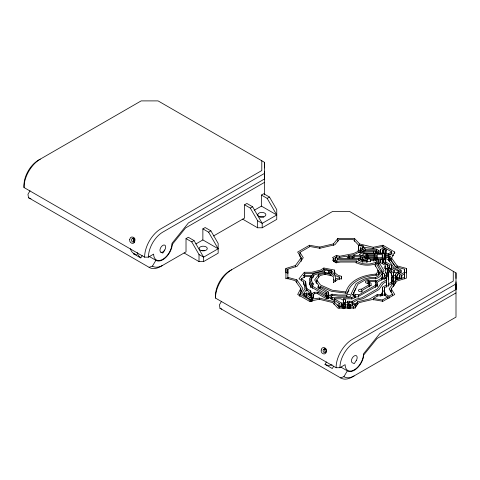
<?xml version="1.0" encoding="UTF-8"?>
<svg xmlns="http://www.w3.org/2000/svg" width="480" height="480" viewBox="0 0 480 480"><rect width="100%" height="100%" fill="white"/><g stroke="black" fill="none" stroke-linecap="round" stroke-linejoin="round"><path stroke-width="0.72" d="M261.792 160.776L261.792 170.538L160.914 228.78A23.016 13.29 -60 0 0 144.63 257.172L24 187.524L24 185.292A20.31 11.724 -60 0 1 38.37 160.236L141.162 100.896L158.064 100.896L264.504 162.336L264.522 167.916M144.63 257.172L148.458 257.148L153.63 254.1A12.996 7.506 -60 0 0 162.894 259.248A12.996 7.506 -60 0 0 172.008 243.312L188.418 222.912L264.522 178.974L264.504 162.336M394.722 253.53L394.722 252.054L382.926 245.25L373.212 247.29L359.658 243.978L354.522 238.464L337.842 238.464L333.474 243.876L319.83 247.068L309.45 245.262L297.654 252.072L301.188 257.682L295.458 265.506L285.906 268.47L285.906 272.892L287.952 272.256M287.856 278.856L287.856 277.386L296.79 279.792L302.868 288.444L299.886 294.174L299.886 296.388M287.856 273.564L287.856 269.142L296.982 266.31L303.282 257.712L299.91 252.36L310.002 246.534L319.926 248.256L334.914 244.752L339.084 239.592L353.358 239.592L358.266 244.86L363.798 246.21L358.338 245.568L358.752 252.714M295.458 266.982L295.458 265.506M296.79 282.738L296.79 279.792M299.91 256.782L299.91 252.36M285.906 278.1L295.272 280.626L300.804 288.498L300.804 292.92L299.244 295.92M301.188 261.366L301.188 257.682M301.5 280.92L301.5 278.706L305.076 276.642L311.034 276.642L311.034 281.064L309.798 282.708M303.69 284.202L303.69 281.994L299.034 278.754L304.332 272.274L311.718 272.292L320.364 270.144L323.886 268.008L334.416 270.048L334.98 272.946L338.088 275.358L341.37 276.27L341.37 279.216M303.858 295.446L303.858 293.238L306.294 289.932L308.832 291.396L309.438 293.34L309.438 295.554M304.266 277.728L304.266 275.514L311.88 275.514L313.152 273.822L324.594 270.984A2.196 1.266 0 0 1 326.622 270.168A2.196 1.266 0 0 1 328.68 270.96L331.716 270.714L331.716 272.19M304.332 275.22L304.332 272.274M304.818 296.142L304.818 293.934L303.858 293.238M306.498 290.964L305.568 285.96L305.568 281.538L301.5 278.706M306.048 297.03L306.048 294.816L307.17 294.168L309.216 294.804A2.196 1.266 0 0 0 311.43 296.112L311.592 301.206L311.43 296.112M306.36 296.73L306.36 293.04L309.438 293.34M306.894 290.898L306.894 288.684L305.568 281.538M308.916 295.254L308.916 293.04M309.45 246.738L309.45 245.262M309.978 301.476L309.978 300L299.886 294.174M310.026 299.898L310.026 297.69L306.048 294.816M310.26 285.3L309.384 278.838L311.034 276.642M310.518 287.502L310.518 285.288A2.196 1.266 0 0 1 309.282 284.232A2.196 1.266 0 0 1 310.26 283.092M310.56 301.35L310.56 299.88L301.602 293.412L304.968 288.858L303.69 281.994M311.064 296.634L310.644 295.272L310.644 290.85L306.894 288.684M310.644 290.85L311.49 293.58L311.49 298.002A2.196 1.266 0 0 1 311.982 298.044L313.74 297.03M311.88 278.466L311.88 275.514M311.952 301.116L311.952 298.17L313.65 297.186L313.26 295.524A2.196 1.266 0 0 0 313.44 294.372L315.138 293.394L317.088 293.388L325.506 298.248L327.678 298.248L328.698 297.666A2.196 1.266 0 0 0 329.568 297.726L339.864 303.672L339.864 306.618M311.982 298.044L311.982 293.622L314.328 292.272L317.892 292.26L326.316 297.126L327.318 296.868A2.196 1.266 0 0 1 327.228 296.286L310.524 286.65L310.518 285.288M312.702 287.52A2.196 1.266 0 0 0 312.198 287.376L312.198 282.954L311.382 279.006L314.634 274.68L324.828 272.148A2.196 1.266 0 0 0 326.586 272.7L329.604 273.372L330.294 274.26L330.294 275.73M312.318 301.26L311.952 298.17M312.474 288.39L312.468 285.276A2.196 1.266 0 0 0 313.662 284.064A2.196 1.266 0 0 0 312.198 282.954M313.152 277.506L313.152 273.822M313.26 297.732L313.26 295.524M313.44 298.056L313.44 294.372M314.328 293.742L314.328 292.272M316.74 283.638L316.74 279.954L320.046 275.55L325.068 274.302L331.608 275.754L333.552 276.876L333.552 282.678M317.892 293.736L317.892 292.26M318.57 277.638L318.57 274.692L325.026 273.09L330.294 274.26M318.666 288.336L318.666 285.39L314.616 279.948L318.57 274.692M319.302 299.544L319.302 298.068L312.318 299.046M319.83 248.538L319.83 247.068M319.872 288.486L320.232 286.302L331.47 291.306L347.262 293.298C350.982 280.224 365.412 275.754 377.562 275.016L380.496 270.816L375.57 262.56L370.08 263.898A14.112 8.148 0 0 1 359.598 262.71L356.232 260.922L340.236 260.922L336.726 261.474L335.166 260.316A2.196 1.266 0 0 0 337.71 259.656L358.038 259.656L361.884 261.876L367.248 261.792L368.01 261.354A2.196 1.266 0 0 0 370.86 260.61L375.462 260.82L375.462 259.272L373.512 259.272L373.512 260.958M323.886 270.216L323.886 268.008M324.594 272.454L324.594 270.984M325.026 274.566L325.026 273.09M326.184 296.67L326.184 292.248L317.676 287.34L318.666 285.39M326.316 298.596L326.316 297.126M326.25 296.346L326.184 292.248M326.874 298.596L326.874 297.126M327.228 298.5L327.228 296.286M327.318 298.344L327.318 296.868M328.194 298.302L328.116 291.774L319.872 287.016M328.242 298.23L328.116 291.774M328.356 298.296L328.242 295.284M328.68 273.174L328.68 270.96M330.096 298.212L330.096 295.266L331.962 294.186L338.658 295.032L346.758 295.032A2.196 1.266 0 0 1 350.094 294.606A2.196 1.266 0 0 1 350.094 296.58A2.196 1.266 0 0 1 346.758 296.154L338.448 296.154L332.586 295.416L331.476 296.058A2.196 1.266 0 0 1 331.272 297.12L331.272 299.328M331.05 275.436L331.05 272.484L329.148 272.064L332.772 271.692L333.102 273.372L336.81 276.252L339.402 276.972L339.384 279.36M331.476 297.534L331.476 296.058M331.614 272.244L331.614 270.774M331.962 295.662L331.962 294.186M332.256 299.898L332.256 297.684L331.272 297.12M333.474 245.346L333.474 243.876M333.672 261.708L333.672 259.5A2.196 1.266 0 0 1 333.804 258.51L332.436 257.682L336.528 255.324L339.708 256.242L353.388 253.608L356.784 252.042L358.05 250.962L358.752 248.292L358.338 245.568M333.804 261.456L333.804 258.51M334.14 304.638L334.14 301.692L319.302 298.068M334.206 301.026L334.206 298.812L340.854 298.812L343.566 300.378L343.566 302.64L344.298 302.64L344.298 303.024L341.502 303.024L334.206 298.812M334.416 274.47L334.416 270.048M335.166 262.524L335.16 257.7L336.912 256.692L339.564 257.46L345.966 256.224L348.582 257.736L353.046 257.736L354.768 256.74L357.924 256.74L360.63 257.058L360.63 259.266M335.394 260.058L335.16 257.7M335.502 281.532L335.502 276.414L332.97 274.95L331.05 272.484M336.528 257.532L336.528 255.324M336.726 262.944L336.726 261.474M337.71 260.004L337.71 258.534A2.196 1.266 0 0 0 335.394 257.844M337.842 241.41L337.842 238.464M339.048 308.436L339.048 306.96L334.14 301.692M339.708 257.718L339.708 256.242M341.502 306.708L341.502 303.024M341.796 306.36L341.796 304.146L344.298 304.146L344.298 304.542L343.566 304.542L343.566 308.754M342.234 308.436L342.234 306.96L343.566 305.808L341.658 305.808A2.196 1.266 0 0 1 338.094 305.484A2.196 1.266 0 0 1 339.864 303.672M342.222 306.156L342.222 304.68A2.196 1.266 0 0 0 341.796 304.146M343.566 303.324L343.614 298.812L352.536 298.812L355.926 296.856A2.196 1.266 0 0 0 358.746 296.232L377.496 285.732M344.298 308.568L344.298 302.64M344.994 308.436L344.994 306.96L345.516 306.66M345.516 307.062L345.516 299.91L343.614 298.812M345.882 293.442L345.882 291.972C349.902 279.318 364.17 274.944 376.122 274.062L378.414 270.78L374.49 264.21A16.02 9.252 0 0 1 355.332 262.044L340.494 262.044L335.982 262.758L332.502 260.172L333.672 259.5M346.758 296.508L346.758 295.032M347.466 307.062L347.466 301.236L352.176 301.374L355.992 299.166L361.902 297.786L377.28 288.912L381.54 282.816L386.412 280.002L386.358 276.654L385.722 277.02A2.196 1.266 0 0 1 385.548 278.526A2.196 1.266 0 0 1 383.004 278.862L377.496 282.048L377.496 286.47M347.778 308.436L347.466 304.854L345.516 304.854M348.036 258.036L348.036 255.828L354.336 254.616L358.752 252.372L361.188 252.402L364.644 250.41L375.846 250.41L376.998 251.076L376.998 253.092L378.948 253.092L378.948 250.608L376.65 249.282L365.136 249.282L365.052 248.724L362.406 247.194L362.406 249.408M348.684 308.226L348.684 302.64L352.986 302.502L357.096 300.126L363.006 298.74L378.942 289.542L383.196 283.446L386.436 281.58L386.484 287.142M349.416 308.754L349.416 304.542L348.684 304.542L348.684 302.64M349.416 303.444L349.416 301.236M349.392 258.084L349.392 256.608L348.036 255.828M350.34 306.156L350.34 304.68L352.56 303.396L356.196 303.396L357.486 301.8L369.774 298.926L377.112 294.69L380.556 294.69L381.498 294.15A2.196 1.266 0 0 1 382.488 292.644L382.488 295.59M350.538 308.436L350.538 306.966L349.416 306.318L349.416 305.808L351.144 305.808L353.37 304.524L355.29 304.524L355.29 308.208M351.732 299.16L351.732 297.684L354.642 296.004A2.196 1.266 0 0 1 354.582 295.794L351.174 293.826L356.16 283.596L363.732 279.222L369.876 277.542L375.612 277.542L378.36 275.952L381.972 270.786L376.926 262.332L376.926 259.284L378.876 259.284L378.876 262.146L384.054 270.816L382.572 272.934L382.572 277.356L384.456 278.442M352.176 302.85L352.176 301.374M352.236 258.084L352.236 256.608L353.958 255.612L357.78 255.612L360.096 254.91L360.096 257.118M352.56 305.61L352.56 303.396M353.316 308.436L353.316 306.966L355.29 304.524M353.358 295.704L353.358 293.496L357.894 284.184L364.872 280.158L370.314 278.664L376.422 278.664L380.022 276.588L381.78 274.068L382.44 274.446L382.44 278.868M353.958 257.826L353.958 255.612M354.522 241.41L354.522 238.464M354.582 298.002L354.582 295.794M354.642 297.48L354.642 296.004M355.422 297.636L355.422 294.684L353.358 293.496M356.196 306.348L356.196 303.396M356.232 263.13L356.232 260.922M357.486 304.752L357.486 301.8M358.638 297.24L358.638 295.026L375.546 285.264M358.848 260.742L358.848 258.534L337.71 258.534M359.658 245.454L359.658 243.978M359.94 252.732L360.168 250.41L361.89 250.41L361.89 251.886M360.168 252.618L360.168 250.41M360.402 252.744L360.402 251.268L361.89 250.41M360.462 250.758L360.63 247.764L363.18 249.282L360.462 249.282M360.63 250.71L360.63 247.764M360.888 259.626L360.888 255.942L364.038 254.982L364.374 257.826M361.308 292.212L361.308 289.266L369.15 284.736M362.106 260.712L362.538 257.28L365.052 257.58L367.014 258.708L374.25 258.708L374.25 257.58L367.824 257.58L366.456 256.794L366.318 256.254L367.134 256.716L374.268 256.734L374.268 255.612L367.938 255.594L365.928 254.676L374.286 254.766L374.286 253.644L364.566 253.548L362.55 254.16L364.788 252.87L375.534 253.08L375.534 251.532L373.584 251.532L373.584 253.218M362.538 258.756L362.538 257.28M362.67 262.212L362.67 260.736L358.848 258.534M363.162 260.586L363.162 259.11L362.106 258.504M363.18 251.496L363.168 249.228M363.978 253.956L363.978 251.748L373.584 251.532M365.052 250.932L365.052 248.724M365.928 258.36L365.928 254.676M366.012 258.708L366.012 254.676M366.318 258.468L366.318 256.254M366.42 262.152L366.69 260.52A2.196 1.266 0 0 1 366.612 260.22L362.376 260.25L359.988 258.87L360.63 257.058M366.456 258.27L366.456 256.794M366.612 261.69L366.612 260.22M366.69 261.996L366.69 260.52M366.816 255.024L366.816 253.548M366.93 257.232L366.93 255.024M366.978 255.114L366.978 253.644M367.464 262.116L367.464 259.164L363.162 259.11M367.824 259.056L367.824 257.58M367.89 283.722L367.89 280.776L368.418 280.47L375.57 280.47L376.518 281.016L381.744 277.998A2.196 1.266 0 0 1 382.068 276.984L382.44 274.446M367.938 257.07L367.938 255.594M368.418 284.154L368.418 280.47M369.15 286.95L369.15 283.752L368.238 283.224A2.196 1.266 0 0 1 365.352 282.126A2.196 1.266 0 0 1 367.89 280.776M369.612 286.116L369.6 281.598L374.766 281.598L375.546 282.048M370.644 261.696L370.644 259.482A2.196 1.266 0 0 0 367.464 259.164M371.1 285.498L371.1 283.284L369.612 282.426A2.196 1.266 0 0 0 369.6 281.598M373.212 248.766L373.212 247.29M373.362 299.922L373.362 298.446L377.916 295.818L381.366 295.818L382.878 294.942A2.196 1.266 0 0 0 384.072 294.978L387.6 297.018L387.6 298.488M374.25 259.056L374.25 257.58M374.268 257.088L374.268 255.612M374.286 255.114L374.286 253.644M375 259.266L375.012 253.506L384.27 253.536L384.27 257.22M375.462 260.748L375.462 259.272M375.534 253.008L375.534 251.532M375.546 287.478L375.57 280.47M375.612 279.018L375.612 277.542M375.57 266.25L375.57 262.56M376.122 275.538L376.122 274.062M375.57 284.892L376.518 285.438L376.518 281.016M376.65 252.966L376.65 249.282M376.926 262.968L376.95 254.64L382.308 254.652L382.29 263.718M376.95 259.062L376.95 254.64M376.998 253.284L376.998 251.076M377.112 296.166L377.112 294.69M378.414 274.47L378.414 270.78M378.876 265.134L378.876 259.284M378.948 253.554L378.948 250.608M380.34 262.98L380.34 259.296L382.29 259.296L382.29 262.014L387.33 264.924L387.33 270.846A2.196 1.266 0 0 1 388.11 271.23M380.406 253.29L380.406 249.606L384.066 247.494L384.066 249.708M380.556 296.166L380.556 294.69M381.498 295.62L381.498 294.15M381.744 280.212L381.744 277.998M381.972 274.47L381.972 270.786M382.398 301.494L382.398 300.018L387.6 297.018M382.356 253.02L382.356 250.074L385.446 248.292L386.046 248.64L386.046 253.062M386.484 284.928L382.476 287.244L382.476 291.666L384.762 290.346M382.926 247.458L382.926 245.25M383.748 262.986L383.748 259.302L385.698 259.302L385.698 262.026L391.542 265.398L391.542 267.42L396.348 270.192A2.196 1.266 0 0 1 397.932 271.908A2.196 1.266 0 0 1 394.734 272.508A2.196 1.266 0 0 1 394.266 270.588L389.592 267.888L389.592 265.866L383.748 262.494L383.748 259.302M383.82 252.876L383.82 249.924L386.046 248.64M384.12 279.306L384.456 274.02L382.572 272.934M384.426 292.134L384.426 287.712L392.718 282.924L393.342 283.074L393.342 286.758M384.438 295.53L384.438 292.578A2.196 1.266 0 0 1 385.578 294.258L388.98 296.22L392.49 294.192L389.118 288.84L393.342 283.074M384.456 275.496L384.456 274.02M384.972 259.098L384.972 257.622L388.47 257.622L390.03 257.154L390.624 256.014L389.292 256.776L384.99 256.776L384.99 255.654L388.488 255.654L392.088 253.206L389.316 254.808L385.008 254.808L385.008 253.686L388.506 253.686L391.644 251.874L391.644 253.344M384.99 257.124L384.99 255.654M385.008 255.156L385.008 253.686M385.38 269.358L385.38 265.392L380.34 262.482L380.34 259.296M385.578 295.728L385.578 294.258M385.722 278.496L385.722 277.02M385.698 273.186L385.698 268.764A2.196 1.266 0 0 1 384.144 267.648A2.196 1.266 0 0 1 385.38 266.412M385.698 264.234L385.698 259.302M385.77 253.338L385.77 250.392L387.426 249.438L391.644 251.874M385.692 272.628L386.328 272.994L386.34 279.492M386.436 286.002L386.328 272.994M387.33 270.846L387.33 269.346L385.44 268.254M387.33 264.924L387.33 266.424A2.196 1.266 0 0 1 388.41 267.954L391.032 269.466L391.032 271.29L393.612 272.778L393.57 279.828L393.612 277.2L391.674 276.084M388.29 279.726L388.278 272.526L387.642 272.16M388.416 286.026L388.416 283.812L391.524 282.024L391.524 284.232M388.41 270.168L388.41 267.954M388.47 260.568L388.47 257.622M388.488 257.124L388.488 255.654M388.506 255.156L388.506 253.686M388.98 298.428L388.98 296.22M389.034 260.958L389.034 258.75L389.778 258.456L395.61 266.76L404.55 269.166L404.55 272.28L399.792 275.028L399.756 277.158L397.434 277.674L397.434 279.15M389.082 272.142L389.082 269.934L387.648 269.106L387.642 276.582L388.278 276.948M389.274 261.696L389.274 258.75M389.46 259.266L389.46 257.052M389.592 268.812L389.592 265.866M390.03 260.1L390.03 257.154M391.032 273.498L391.032 269.466M391.212 292.554L391.212 288.87L396.948 281.046L406.5 278.082L406.5 268.452L397.128 265.926L391.596 258.054L394.722 252.054M389.082 269.934L389.082 271.752L391.656 273.24L391.614 275.82L392.364 275.82L392.34 277.512L391.59 277.506L391.59 281.928L392.34 281.934L392.364 280.242M391.542 269.634L391.542 265.398M391.596 261.738L391.596 258.054M391.656 276.186L391.656 273.24M392.34 281.934L392.364 275.82M392.49 295.668L392.49 294.192M404.55 273.876L401.73 275.502L401.7 277.836L397.416 278.946L395.466 278.934L395.484 277.944L393.534 277.938L393.474 286.308L393.534 282.36M394.104 285.726L394.104 282.036L395.418 280.242L404.55 277.41L404.55 273.588M394.266 272.058L394.266 270.588M395.418 283.188L395.418 280.242M395.484 279.42L395.538 274.074L399.036 272.058L399.036 270.558L393.798 267.534L388.548 260.058L386.28 258.75L384.972 258.75L384.972 257.622M395.538 274.074L395.538 278.496L397.29 277.488M396.726 279.006L396.756 275.844L397.464 275.85L397.482 274.44L400.986 272.52L400.986 270.096L395.46 266.898L390.21 259.428L389.034 258.75M396.756 278.79L396.756 275.844M397.128 267.402L397.128 265.926M397.44 279.012L397.44 277.536L396.726 277.53M397.482 275.916L397.482 274.44M397.662 275.916L397.662 274.44M399.036 274.266L399.036 270.558M399.792 278.712L399.792 275.028M400.986 273.042L400.986 270.096M401.73 278.448L401.73 275.502M404.55 278.88L404.55 269.166M406.5 268.452L406.5 272.874L404.34 272.292M453.264 271.326L453.264 281.088L352.392 339.324A23.016 13.29 -60 0 0 336.108 367.722L215.478 298.074L215.478 295.842A20.31 11.724 -60 0 1 229.842 270.786L332.634 211.44L349.542 211.44L455.982 272.886L456 278.466M336.108 367.722L339.936 367.698L345.108 364.65A12.996 7.506 -60 0 0 354.372 369.798A12.996 7.506 -60 0 0 363.486 353.862L379.896 333.456L456 289.518L455.982 272.886M375.012 253.506L374.964 258.852L384.222 258.882L384.27 253.536M382.308 254.652L382.284 257.748L376.92 257.73M391.572 283.218L391.59 277.506M393.534 277.938L393.474 281.886L394.104 282.036M393.612 272.778L393.57 275.406L395.52 275.412M339.402 276.972L339.384 277.89L336.804 278.43L335.502 279.318M341.37 276.27L341.316 278.682L337.962 279.384L333.552 282.396M133.194 240.15L133.632 239.136L134.79 238.578M324.63 349.758L324.996 348.402M347.412 293.25L348.942 290.112M352.728 295.05L355.848 288.654M300.804 288.498L297.684 294.498L309.474 301.302L319.188 299.262L332.748 302.574L337.884 308.088L354.558 308.088L358.932 302.682L372.57 299.484L382.956 301.29L394.752 294.48L391.212 288.87M30.042 190.776L27.96 194.268L28.488 197.694L149.118 267.342A23.016 13.29 -60 0 0 160.698 266.49L186.018 251.868L186.018 238.602L188.316 237.276L194.034 240.576L203.604 257.16L203.604 261.582L199.014 261.582L184.104 252.972M142.218 255.606L140.802 257.982L133.524 253.782A19.074 11.01 -60 0 0 136.752 254.802M149.118 267.342L152.424 266.124L155.886 260.31A13.542 7.818 -60 0 0 165.402 257.838A13.542 7.818 -60 0 0 172.176 245.64L172.176 244.53L185.574 227.946L264.522 182.37M221.52 301.326L219.438 304.812L219.966 308.244L340.596 377.892A23.016 13.29 -60 0 0 352.176 377.034L456 317.094L456 281.862M333.696 366.156L332.28 368.532L325.002 364.332L326.418 361.956M340.596 377.892L343.896 376.668L347.364 370.854A13.542 7.818 -60 0 0 356.88 368.382A13.542 7.818 -60 0 0 363.648 356.184L363.648 355.08L377.052 338.496L456 292.92M164.784 249.966L162.822 253.11L160.854 252.234M390.384 291.534L391.23 290.382M315.936 282.618L317.25 280.866M323.484 349.314L324.636 348.69A2.022 1.59 -85.9 0 1 325.818 349.368L326.19 350.874A2.022 1.44 -89.3 0 1 325.728 352.2C324.708 353.562 322.92 352.02 323.076 350.67A2.022 1.644 83.8 0 1 323.49 349.314M134.262 238.2C132.78 238.974 133.026 241.506 134.568 242.07M325.74 348.744C324.258 349.524 324.504 352.05 326.04 352.62M186.018 238.602L191.736 241.902L199.014 254.508L203.604 257.16L218.16 248.76L202.866 239.928L202.866 228.876L205.164 227.55L210.882 230.85L218.16 243.45L218.16 253.182L203.604 261.582M213.564 235.962L244.584 218.058L244.584 204.792L246.882 203.466L252.624 206.778L262.2 223.362L262.2 227.784L257.604 227.784L242.67 219.162M244.584 204.792L250.326 208.11L257.604 220.71L262.2 223.362L276.75 214.962L261.432 206.118L261.432 195.06L263.73 193.734L269.472 197.052L276.75 209.658L276.75 219.384L262.2 227.784M191.736 241.902L194.034 240.576M202.866 228.876L208.584 232.176L210.882 230.85M250.326 208.11L252.624 206.778M261.432 195.06L267.174 198.378L269.472 197.052M195.906 243.948L202.866 239.928M254.472 210.138L261.432 206.118M304.266 275.514L303.456 275.988L305.568 273.402L312.114 273.42L321.504 271.086L324.444 269.304L331.716 270.714M333.606 261.432L335.358 260.418M363.978 251.748L359.544 254.304L360.096 254.91M360.18 258.36L361.446 257.628M304.818 293.934L306.36 293.04M381.63 253.326L382.848 252.624M310.026 297.69L311.592 296.784M384.12 276.354L386.34 275.07M371.1 285.204L362.682 290.058A2.196 1.266 0 0 1 360.846 291.726A2.196 1.266 0 0 1 358.428 290.328A2.196 1.266 0 0 1 361.308 289.266M376.518 285.438L377.682 284.766M390.702 258.804L391.806 258.168M309.978 300L310.56 299.88M362.67 260.736L366.42 260.676M349.392 256.608L352.236 256.608M364.566 257.97L366.252 257.97M370.644 259.482L373.512 259.272M376.926 263.706L378.876 263.706M384.402 263.724L385.698 263.724M310.494 279.936L311.88 279.936M332.256 297.684L351.732 297.684M342.222 304.68L343.566 304.542M350.34 304.68L349.416 304.542M347.466 305.658L348.762 305.658M339.048 306.96L342.234 306.96M344.994 306.96L347.778 306.96M350.538 306.966L353.316 306.966M343.566 307.062L344.298 307.062L344.298 307.446M375.012 257.928L377.148 257.934M382.134 257.952L384.27 257.958M377.808 263.28L379.236 263.286M359.94 251.262L360.402 251.268M360.888 255.942L364.374 256.35M362.406 247.194L373.26 248.478L382.428 246.552L384.066 247.494M358.338 249.99L360.384 250.23M345.882 291.972L332.316 290.262L320.496 284.994L316.74 279.954M373.362 298.446L382.398 300.018M391.62 254.688L393.48 255.762M398.532 273.096L399.762 273.804M385.698 268.038L386.994 268.788M333.606 279.738L335.502 280.836M343.614 303.234L345.516 304.332L345.516 306.744M326.25 294.132L312.474 286.182L312.468 285.276M326.214 295.098L328.116 296.196M309.39 294.552L310.644 295.272M148.794 256.212L155.886 260.31M340.914 367.134L347.364 370.854M303.822 284.748L305.568 285.96M318.408 286.614L320.076 288.858M300.846 289.98L301.656 291.138M300.66 257.97L301.788 259.758M381.834 271.524L382.944 273.378M377.466 270.156L379.362 273.33M267.174 198.378L276.75 214.962M208.584 232.176L218.16 248.76M133.464 241.68L133.212 240.954M311.382 283.428L312.198 287.376M388.386 286.11L388.278 272.526M386.358 281.076L386.412 284.424M456 289.518L455.982 283.938L354.306 342.642A20.31 11.724 -60 0 0 339.936 367.698M384.426 287.712L384.432 295.608M382.476 287.244L382.488 295.716M264.522 178.974L264.504 173.394L162.828 232.092A20.31 11.724 -60 0 0 148.458 257.148M385.77 250.392L385.77 253.11L383.82 253.11L383.82 249.924M382.356 250.074L382.356 253.104L380.406 253.104L380.406 249.606M348.684 307.062L348.684 308.328M347.466 301.236L347.466 302.322L345.516 302.322L345.516 299.91M287.856 269.142L287.856 278.808M285.906 268.47L285.906 278.82M264.522 171.312L264.522 194.826M257.604 220.71L257.604 227.784M199.014 254.508L199.014 261.582M162.624 265.374A20.31 11.724 -60 0 1 152.424 266.124M30.948 198.714A23.016 13.29 -60 0 1 28.488 197.694M24 187.524A23.016 13.29 -60 0 1 40.284 159.132M202.17 250.692A4.062 2.346 0 0 1 204.276 250.692M259.782 217.134A4.062 2.346 0 0 1 263.844 217.134M134.994 254.022A17.736 10.242 -60 0 1 130.458 248.688M140.46 257.358A17.736 10.242 -60 0 1 137.16 252.558M354.102 375.924A20.31 11.724 -60 0 1 343.896 376.668M221.772 309.084A23.016 13.29 -60 0 1 219.966 308.244M215.478 298.074A23.016 13.29 -60 0 1 231.762 269.682M311.49 293.58A2.196 1.266 0 0 1 311.982 293.622M369.6 286.02A2.196 1.266 0 0 1 369.714 286.29M355.422 294.684A2.196 1.266 0 0 1 358.638 295.026M328.356 295.35A2.196 1.266 0 0 1 330.096 295.266M332.052 364.77A19.074 11.01 -60 0 1 325.002 364.332M129.744 239.46C128.694 243.084 134.46 245.412 134.832 240.972C136.242 237.138 130.152 235.056 129.744 239.46M321.222 350.004C320.172 353.634 325.932 355.962 326.304 351.522C327.72 347.688 321.63 345.606 321.222 350.004M356.262 360.51L354.294 363.654L352.332 362.784A4.062 2.346 -60 0 1 352.242 358.092A4.062 2.346 -60 0 1 356.346 355.722A4.062 2.346 -60 0 1 356.262 360.51M132.246 238.506L132.012 238.764A2.022 1.644 83.8 0 0 131.604 240.126C131.436 241.476 133.236 243.012 134.25 241.65A2.022 1.44 -89.3 0 0 134.712 240.324L134.34 238.818A2.022 1.59 -85.9 0 0 133.158 238.14L132.246 238.506M163.566 251.454A4.062 2.346 -60 0 0 164.85 245.166A4.062 2.346 -60 0 0 160.044 249.426A4.062 2.346 -60 0 0 163.566 251.454M259.782 216.774A4.062 2.346 0 0 0 265.878 214.74A4.062 2.346 0 0 0 259.782 212.712A4.062 2.346 0 0 0 259.782 216.774M201.192 250.566A4.062 2.346 0 0 0 207.288 248.538A4.062 2.346 0 0 0 201.192 246.504A4.062 2.346 0 0 0 201.192 250.566"/></g></svg>
